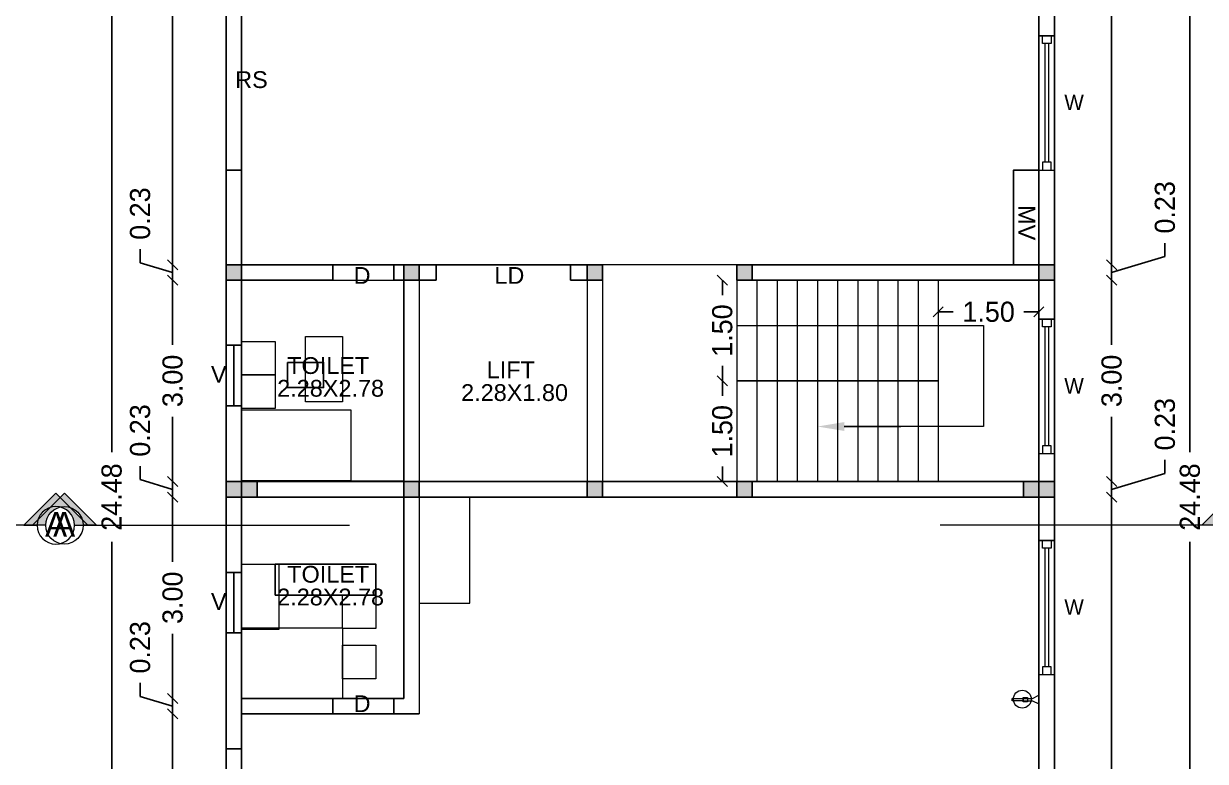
# Model space of a CAD drawing. Header units: metres. Extents: x -1559842 to -1559684, y 41615 to 41715.
# Drawn here: x -1559824.57 to -1559806.96, y 41629.07 to 41640.05 of the extents above; entities that cross this region are included whole.
import ezdxf
from ezdxf import colors
from ezdxf.entities.mleader import LeaderData, LeaderLine
from ezdxf.enums import TextEntityAlignment as Align
from ezdxf.math import Vec2, Vec3

# ---------------------------------------------------------------- set-up
doc = ezdxf.new("R2010")
doc.units = ezdxf.units.M
doc.header["$LTSCALE"] = 750
doc.header["$MEASUREMENT"] = 0
doc.header["$PDMODE"] = 35
doc.header["$PDSIZE"] = 50
doc.linetypes.add('DASHED2', pattern=[0.375, 0.25, -0.125])
doc.layers.get('0').update_dxf_attribs({"lineweight": 5})
doc.layers.get('Defpoints').update_dxf_attribs({"lineweight": 0})
for name, color, linetype in [('BLK_1_FLR_1_BLT_UP_AREA', 1, 'Continuous'), ('BLK_1_FLR_1_CARPET_AREA', 10, 'Continuous'), ('BLK_1_FLR_1_URINAL', 235, 'Continuous'), ('BLK_1_FLR_1_WATER_CLOSET', 213, 'Continuous'), ('TXT', 2, 'Continuous')]:
    doc.layers.add(name, color=color, linetype=linetype)
for name, color, linetype, lineweight in [('BLK_1_FLR_1_DRINKING_WATER', 7, 'Continuous', 5), ('BLK_1_FLR_1_SP_WC', 233, 'Continuous', 5), ('BLK_1_FLR_1_WASH', 243, 'Continuous', 5), ('hatch', 250, 'Continuous', 5), ('TEXT', 2, 'Continuous', 20), ('TOILET_VENTILATION', 6, 'Continuous', 5), ('WORKSHOP_AREA', 7, 'Continuous', 5)]:
    doc.layers.add(name, color=color, linetype=linetype, lineweight=lineweight)
doc.styles.get("Standard").update_dxf_attribs({"font": 'arial.ttf'})
doc.styles.add('Stylus BT', font='stylu.ttf', dxfattribs={"height": 10})
doc.styles.add('sunahari', font='framd.ttf', dxfattribs={"height": 0.3})
doc.dimstyles.new('CIVIL Mt.', dxfattribs={"dimscale": 0, "dimtxt": 0.2, "dimasz": 0.15, "dimexe": 0.18, "dimexo": 0.0625, "dimgap": 0.1, "dimtad": 0, "dimzin": 0, "dimdsep": 46, "dimtxsty": 'sunahari', "dimblk": 'OBLIQUE', "dimcen": 0.09, "dimse1": 1, "dimse2": 1, "dimclrd": 253, "dimclrt": 4, "dimadec": 0, "dimazin": 0, "dimtfac": 1, "dimtofl": 0, "dimtmove": 1, "dimatfit": 3, "dimfxl": 0, "dimfrac": 2, "dimtolj": 1, "dimtzin": 0, "dimarcsym": 0})

# ---------------------------------------------------------------- blocks, each defined once
blk = doc.blocks.new('_Oblique')
at = {"color": 0, "linetype": 'ByBlock', "lineweight": -2}
blk.add_line((-0.5, -0.5), (0.5, 0.5), dxfattribs=at)
blk = doc.blocks.new('*D440')
at = {"color": 253, "lineweight": -2}
for p, q in [((-1559814.158, 41636.233), (-1559814.158, 41636.01)), ((-1559814.158, 41634.733), (-1559814.158, 41634.956))]:
    blk.add_line(p, q, dxfattribs=at)
at = {"layer": 'Defpoints', "color": 0}
for p in [(-1559814.158, 41636.233), (-1559813.942, 41636.233), (-1559813.942, 41634.733)]:
    blk.add_point(p, dxfattribs=at)
at = {"color": 253, "lineweight": -2, "xscale": 0.15, "yscale": 0.15, "zscale": 0.15}
for p, rotation in [((-1559814.158, 41636.233), 90), ((-1559814.158, 41634.733), 270)]:
    blk.add_blockref('_Oblique', p, dxfattribs=dict(at, rotation=rotation))
at = {"color": 4, "lineweight": -3, "insert": (-1559814.158, 41635.483), "char_height": 0.3, "attachment_point": 5, "rotation": 90, "style": 'sunahari'}
blk.add_mtext('\\A1;1.50', dxfattribs=at)
blk = doc.blocks.new('*D441')
at = {"color": 253, "lineweight": -2}
for p, q in [((-1559814.158, 41634.733), (-1559814.158, 41634.51)), ((-1559814.158, 41633.233), (-1559814.158, 41633.456))]:
    blk.add_line(p, q, dxfattribs=at)
at = {"layer": 'Defpoints', "color": 0}
for p in [(-1559813.942, 41634.733), (-1559814.158, 41633.233), (-1559813.942, 41633.233)]:
    blk.add_point(p, dxfattribs=at)
at = {"color": 253, "lineweight": -2, "xscale": 0.15, "yscale": 0.15, "zscale": 0.15}
for p, rotation in [((-1559814.158, 41634.733), 90), ((-1559814.158, 41633.233), 270)]:
    blk.add_blockref('_Oblique', p, dxfattribs=dict(at, rotation=rotation))
at = {"color": 4, "lineweight": -3, "insert": (-1559814.158, 41633.983), "char_height": 0.3, "attachment_point": 5, "rotation": 90, "style": 'sunahari'}
blk.add_mtext('\\A1;1.50', dxfattribs=at)
blk = doc.blocks.new('*D442')
at = {"color": 253, "lineweight": -2}
for p, q in [((-1559810.942, 41635.761), (-1559810.719, 41635.761)), ((-1559809.442, 41635.761), (-1559809.665, 41635.761))]:
    blk.add_line(p, q, dxfattribs=at)
at = {"layer": 'Defpoints', "color": 0}
for p in [(-1559809.442, 41635.761), (-1559810.942, 41635.56), (-1559809.442, 41635.56)]:
    blk.add_point(p, dxfattribs=at)
at = {"color": 253, "lineweight": -2, "xscale": 0.15, "yscale": 0.15, "zscale": 0.15, "rotation": 180}
blk.add_blockref('_Oblique', (-1559810.942, 41635.761), dxfattribs=at)
at = {"color": 253, "lineweight": -2, "xscale": 0.15, "yscale": 0.15, "zscale": 0.15}
blk.add_blockref('_Oblique', (-1559809.442, 41635.761), dxfattribs=at)
at = {"color": 4, "lineweight": -3, "insert": (-1559810.192, 41635.761), "char_height": 0.3, "attachment_point": 5, "style": 'sunahari'}
blk.add_mtext('\\A1;1.50', dxfattribs=at)
blk = doc.blocks.new('*D450')
at = {"color": 253, "lineweight": -2}
for p, q in [((-1559822.346, 41629.773), (-1559822.346, 41627.534)), ((-1559822.346, 41624.223), (-1559822.346, 41626.463))]:
    blk.add_line(p, q, dxfattribs=at)
at = {"layer": 'Defpoints', "color": 0}
for p in [(-1559821.318, 41629.773), (-1559822.346, 41624.223), (-1559821.318, 41624.223)]:
    blk.add_point(p, dxfattribs=at)
at = {"color": 253, "lineweight": -2, "xscale": 0.15, "yscale": 0.15, "zscale": 0.15}
for p, rotation in [((-1559822.346, 41629.773), 90), ((-1559822.346, 41624.223), 270)]:
    blk.add_blockref('_Oblique', p, dxfattribs=dict(at, rotation=rotation))
at = {"color": 4, "lineweight": -3, "insert": (-1559822.346, 41626.998), "char_height": 0.3, "attachment_point": 5, "rotation": 90, "style": 'sunahari'}
blk.add_mtext('\\A1;5.55', dxfattribs=at)
blk = doc.blocks.new('*D451')
at = {"color": 253, "lineweight": -2}
for p, q in [((-1559822.83, 41630.034), (-1559822.83, 41630.234)), ((-1559822.346, 41629.888), (-1559822.83, 41630.034)), ((-1559822.346, 41629.773), (-1559822.346, 41630.003))]:
    blk.add_line(p, q, dxfattribs=at)
at = {"layer": 'Defpoints', "color": 0}
for p in [(-1559822.346, 41630.003), (-1559821.318, 41630.003), (-1559821.318, 41629.773)]:
    blk.add_point(p, dxfattribs=at)
at = {"color": 253, "lineweight": -2, "xscale": 0.15, "yscale": 0.15, "zscale": 0.15}
for p, rotation in [((-1559822.346, 41630.003), 90), ((-1559822.346, 41629.773), 270)]:
    blk.add_blockref('_Oblique', p, dxfattribs=dict(at, rotation=rotation))
at = {"color": 4, "lineweight": -3, "insert": (-1559822.83, 41630.765), "char_height": 0.3, "attachment_point": 5, "rotation": 90, "style": 'sunahari'}
blk.add_mtext('\\A1;0.23', dxfattribs=at)
blk = doc.blocks.new('*D452')
at = {"color": 253, "lineweight": -2}
for p, q in [((-1559822.346, 41633.003), (-1559822.346, 41632.04)), ((-1559822.346, 41630.003), (-1559822.346, 41630.967))]:
    blk.add_line(p, q, dxfattribs=at)
at = {"layer": 'Defpoints', "color": 0}
for p in [(-1559821.318, 41633.003), (-1559822.346, 41630.003), (-1559821.318, 41630.003)]:
    blk.add_point(p, dxfattribs=at)
at = {"color": 253, "lineweight": -2, "xscale": 0.15, "yscale": 0.15, "zscale": 0.15}
for p, rotation in [((-1559822.346, 41633.003), 90), ((-1559822.346, 41630.003), 270)]:
    blk.add_blockref('_Oblique', p, dxfattribs=dict(at, rotation=rotation))
at = {"color": 4, "lineweight": -3, "insert": (-1559822.346, 41631.503), "char_height": 0.3, "attachment_point": 5, "rotation": 90, "style": 'sunahari'}
blk.add_mtext('\\A1;3.00', dxfattribs=at)
blk = doc.blocks.new('*D453')
at = {"color": 253, "lineweight": -2}
for p, q in [((-1559822.83, 41633.264), (-1559822.83, 41633.464)), ((-1559822.346, 41633.118), (-1559822.83, 41633.264)), ((-1559822.346, 41633.233), (-1559822.346, 41633.003))]:
    blk.add_line(p, q, dxfattribs=at)
at = {"layer": 'Defpoints', "color": 0}
for p in [(-1559821.318, 41633.233), (-1559822.346, 41633.003), (-1559821.318, 41633.003)]:
    blk.add_point(p, dxfattribs=at)
at = {"color": 253, "lineweight": -2, "xscale": 0.15, "yscale": 0.15, "zscale": 0.15}
for p, rotation in [((-1559822.346, 41633.233), 90), ((-1559822.346, 41633.003), 270)]:
    blk.add_blockref('_Oblique', p, dxfattribs=dict(at, rotation=rotation))
at = {"color": 4, "lineweight": -3, "insert": (-1559822.83, 41633.995), "char_height": 0.3, "attachment_point": 5, "rotation": 90, "style": 'sunahari'}
blk.add_mtext('\\A1;0.23', dxfattribs=at)
blk = doc.blocks.new('*D454')
at = {"color": 253, "lineweight": -2}
for p, q in [((-1559822.346, 41636.233), (-1559822.346, 41635.27)), ((-1559822.346, 41633.233), (-1559822.346, 41634.197))]:
    blk.add_line(p, q, dxfattribs=at)
at = {"layer": 'Defpoints', "color": 0}
for p in [(-1559821.318, 41636.233), (-1559822.346, 41633.233), (-1559821.318, 41633.233)]:
    blk.add_point(p, dxfattribs=at)
at = {"color": 253, "lineweight": -2, "xscale": 0.15, "yscale": 0.15, "zscale": 0.15}
for p, rotation in [((-1559822.346, 41636.233), 90), ((-1559822.346, 41633.233), 270)]:
    blk.add_blockref('_Oblique', p, dxfattribs=dict(at, rotation=rotation))
at = {"color": 4, "lineweight": -3, "insert": (-1559822.346, 41634.733), "char_height": 0.3, "attachment_point": 5, "rotation": 90, "style": 'sunahari'}
blk.add_mtext('\\A1;3.00', dxfattribs=at)
blk = doc.blocks.new('*D455')
at = {"color": 253, "lineweight": -2}
for p, q in [((-1559822.83, 41636.494), (-1559822.83, 41636.694)), ((-1559822.346, 41636.348), (-1559822.83, 41636.494)), ((-1559822.346, 41636.463), (-1559822.346, 41636.233))]:
    blk.add_line(p, q, dxfattribs=at)
at = {"layer": 'Defpoints', "color": 0}
for p in [(-1559821.318, 41636.463), (-1559822.346, 41636.233), (-1559821.318, 41636.233)]:
    blk.add_point(p, dxfattribs=at)
at = {"color": 253, "lineweight": -2, "xscale": 0.15, "yscale": 0.15, "zscale": 0.15}
for p, rotation in [((-1559822.346, 41636.463), 90), ((-1559822.346, 41636.233), 270)]:
    blk.add_blockref('_Oblique', p, dxfattribs=dict(at, rotation=rotation))
at = {"color": 4, "lineweight": -3, "insert": (-1559822.83, 41637.225), "char_height": 0.3, "attachment_point": 5, "rotation": 90, "style": 'sunahari'}
blk.add_mtext('\\A1;0.23', dxfattribs=at)
blk = doc.blocks.new('*D456')
at = {"color": 253, "lineweight": -2}
for p, q in [((-1559822.346, 41645.013), (-1559822.346, 41641.276)), ((-1559822.346, 41636.463), (-1559822.346, 41640.2))]:
    blk.add_line(p, q, dxfattribs=at)
at = {"layer": 'Defpoints', "color": 0}
for p in [(-1559821.318, 41645.013), (-1559822.346, 41636.463), (-1559821.318, 41636.463)]:
    blk.add_point(p, dxfattribs=at)
at = {"color": 253, "lineweight": -2, "xscale": 0.15, "yscale": 0.15, "zscale": 0.15}
for p, rotation in [((-1559822.346, 41645.013), 90), ((-1559822.346, 41636.463), 270)]:
    blk.add_blockref('_Oblique', p, dxfattribs=dict(at, rotation=rotation))
at = {"color": 4, "lineweight": -3, "insert": (-1559822.346, 41640.738), "char_height": 0.3, "attachment_point": 5, "rotation": 90, "style": 'sunahari'}
blk.add_mtext('\\A1;8.55', dxfattribs=at)
blk = doc.blocks.new('*D388')
at = {"color": 253, "lineweight": -2}
for p, q in [((-1559823.254, 41645.243), (-1559823.254, 41633.67)), ((-1559823.254, 41620.763), (-1559823.254, 41632.337))]:
    blk.add_line(p, q, dxfattribs=at)
at = {"layer": 'Defpoints', "color": 0}
for p in [(-1559823.254, 41645.243), (-1559821.24, 41645.243), (-1559821.24, 41620.763)]:
    blk.add_point(p, dxfattribs=at)
at = {"color": 253, "lineweight": -2, "xscale": 0.15, "yscale": 0.15, "zscale": 0.15}
for p, rotation in [((-1559823.254, 41645.243), 90), ((-1559823.254, 41620.763), 270)]:
    blk.add_blockref('_Oblique', p, dxfattribs=dict(at, rotation=rotation))
at = {"color": 4, "lineweight": -3, "insert": (-1559823.254, 41633.003), "char_height": 0.3, "attachment_point": 5, "rotation": 90, "style": 'sunahari'}
blk.add_mtext('\\A1;24.48', dxfattribs=at)
blk = doc.blocks.new('*D467')
at = {"color": 253, "lineweight": -2}
for p, q in [((-1559808.359, 41633.003), (-1559808.359, 41627.663)), ((-1559808.359, 41620.993), (-1559808.359, 41626.333))]:
    blk.add_line(p, q, dxfattribs=at)
at = {"layer": 'Defpoints', "color": 0}
for p in [(-1559809.442, 41633.003), (-1559808.359, 41633.003), (-1559809.442, 41620.993)]:
    blk.add_point(p, dxfattribs=at)
at = {"color": 253, "lineweight": -2, "xscale": 0.15, "yscale": 0.15, "zscale": 0.15}
for p, rotation in [((-1559808.359, 41633.003), 90), ((-1559808.359, 41620.993), 270)]:
    blk.add_blockref('_Oblique', p, dxfattribs=dict(at, rotation=rotation))
at = {"color": 4, "lineweight": -3, "insert": (-1559808.359, 41626.998), "char_height": 0.3, "attachment_point": 5, "rotation": 90, "style": 'sunahari'}
blk.add_mtext('\\A1;12.01', dxfattribs=at)
blk = doc.blocks.new('*D468')
at = {"color": 253, "lineweight": -2}
for p, q in [((-1559807.565, 41633.356), (-1559807.565, 41633.556)), ((-1559808.359, 41633.118), (-1559807.565, 41633.356)), ((-1559808.359, 41633.233), (-1559808.359, 41633.003))]:
    blk.add_line(p, q, dxfattribs=at)
at = {"layer": 'Defpoints', "color": 0}
for p in [(-1559809.442, 41633.233), (-1559809.442, 41633.003), (-1559808.359, 41633.003)]:
    blk.add_point(p, dxfattribs=at)
at = {"color": 253, "lineweight": -2, "xscale": 0.15, "yscale": 0.15, "zscale": 0.15}
for p, rotation in [((-1559808.359, 41633.233), 90), ((-1559808.359, 41633.003), 270)]:
    blk.add_blockref('_Oblique', p, dxfattribs=dict(at, rotation=rotation))
at = {"color": 4, "lineweight": -3, "insert": (-1559807.565, 41634.088), "char_height": 0.3, "attachment_point": 5, "rotation": 90, "style": 'sunahari'}
blk.add_mtext('\\A1;0.23', dxfattribs=at)
blk = doc.blocks.new('*D469')
at = {"color": 253, "lineweight": -2}
for p, q in [((-1559808.359, 41636.233), (-1559808.359, 41635.27)), ((-1559808.359, 41633.233), (-1559808.359, 41634.197))]:
    blk.add_line(p, q, dxfattribs=at)
at = {"layer": 'Defpoints', "color": 0}
for p in [(-1559809.442, 41636.233), (-1559808.359, 41636.233), (-1559809.442, 41633.233)]:
    blk.add_point(p, dxfattribs=at)
at = {"color": 253, "lineweight": -2, "xscale": 0.15, "yscale": 0.15, "zscale": 0.15}
for p, rotation in [((-1559808.359, 41636.233), 90), ((-1559808.359, 41633.233), 270)]:
    blk.add_blockref('_Oblique', p, dxfattribs=dict(at, rotation=rotation))
at = {"color": 4, "lineweight": -3, "insert": (-1559808.359, 41634.733), "char_height": 0.3, "attachment_point": 5, "rotation": 90, "style": 'sunahari'}
blk.add_mtext('\\A1;3.00', dxfattribs=at)
blk = doc.blocks.new('*D470')
at = {"color": 253, "lineweight": -2}
for p, q in [((-1559807.565, 41636.586), (-1559807.565, 41636.786)), ((-1559808.359, 41636.348), (-1559807.565, 41636.586)), ((-1559808.359, 41636.463), (-1559808.359, 41636.233))]:
    blk.add_line(p, q, dxfattribs=at)
at = {"layer": 'Defpoints', "color": 0}
for p in [(-1559809.442, 41636.463), (-1559809.442, 41636.233), (-1559808.359, 41636.233)]:
    blk.add_point(p, dxfattribs=at)
at = {"color": 253, "lineweight": -2, "xscale": 0.15, "yscale": 0.15, "zscale": 0.15}
for p, rotation in [((-1559808.359, 41636.463), 90), ((-1559808.359, 41636.233), 270)]:
    blk.add_blockref('_Oblique', p, dxfattribs=dict(at, rotation=rotation))
at = {"color": 4, "lineweight": -3, "insert": (-1559807.565, 41637.318), "char_height": 0.3, "attachment_point": 5, "rotation": 90, "style": 'sunahari'}
blk.add_mtext('\\A1;0.23', dxfattribs=at)
blk = doc.blocks.new('*D471')
at = {"color": 253, "lineweight": -2}
for p, q in [((-1559808.359, 41645.013), (-1559808.359, 41641.276)), ((-1559808.359, 41636.463), (-1559808.359, 41640.2))]:
    blk.add_line(p, q, dxfattribs=at)
at = {"layer": 'Defpoints', "color": 0}
for p in [(-1559809.442, 41645.013), (-1559808.359, 41645.013), (-1559809.442, 41636.463)]:
    blk.add_point(p, dxfattribs=at)
at = {"color": 253, "lineweight": -2, "xscale": 0.15, "yscale": 0.15, "zscale": 0.15}
for p, rotation in [((-1559808.359, 41645.013), 90), ((-1559808.359, 41636.463), 270)]:
    blk.add_blockref('_Oblique', p, dxfattribs=dict(at, rotation=rotation))
at = {"color": 4, "lineweight": -3, "insert": (-1559808.359, 41640.738), "char_height": 0.3, "attachment_point": 5, "rotation": 90, "style": 'sunahari'}
blk.add_mtext('\\A1;8.55', dxfattribs=at)
blk = doc.blocks.new('*D473')
at = {"color": 253, "lineweight": -2}
for p, q in [((-1559807.193, 41645.243), (-1559807.193, 41633.67)), ((-1559807.193, 41620.763), (-1559807.193, 41632.337))]:
    blk.add_line(p, q, dxfattribs=at)
at = {"layer": 'Defpoints', "color": 0}
for p in [(-1559809.212, 41645.243), (-1559807.193, 41645.243), (-1559809.212, 41620.763)]:
    blk.add_point(p, dxfattribs=at)
at = {"color": 253, "lineweight": -2, "xscale": 0.15, "yscale": 0.15, "zscale": 0.15}
for p, rotation in [((-1559807.193, 41645.243), 90), ((-1559807.193, 41620.763), 270)]:
    blk.add_blockref('_Oblique', p, dxfattribs=dict(at, rotation=rotation))
at = {"color": 4, "lineweight": -3, "insert": (-1559807.193, 41633.003), "char_height": 0.3, "attachment_point": 5, "rotation": 90, "style": 'sunahari'}
blk.add_mtext('\\A1;24.48', dxfattribs=at)
blk = doc.blocks.new('A$C68164377')
at = {"color": 0, "ltscale": 0.25}
for p, q in [((0.121, 0.302, -42279.147), (0.073, 0.4, -42279.147)), ((0.073, 0.4, -42279.147), (0.204, 0.4, -42279.147)), ((0.156, 0.302, -42279.147), (0.204, 0.4, -42279.147)), ((0.121, 0.165, -42279.147), (0.121, 0.302, -42279.147)), ((0.156, 0.165, -42279.147), (0.156, 0.302, -42279.147))]:
    blk.add_line(p, q, dxfattribs=at)
at = {"color": 0, "ltscale": 0.25, "elevation": -42279.147}
for points in [[(0.107, 0.231), (0.17, 0.231), (0.17, 0.165), (0.107, 0.165)], [(0.121, 0.165), (0.156, 0.165), (0.156, 0), (0.121, 0)]]:
    blk.add_lwpolyline(points, close=True, dxfattribs=at)
at = {"color": 0, "ltscale": 0.25}
blk.add_circle((0.133, 0.152, -42279.147), 0.133, dxfattribs=at)
blk = doc.blocks.new('Section Direction')
at = {"layer": 'hatch'}
blk.add_hatch(color=251, dxfattribs=at).paths.add_polyline_path([(-4.32, 0), (0, -4.32), (4.32, 0), (2.53, 0, -1), (-2.53, 0)])
at = {"layer": 'TEXT', "color": 1}
for p, q in [((-4.32, 0), (-2.53, 0)), ((2.53, 0), (4.32, 0)), ((-4.32, 0), (0, -4.32)), ((4.32, 0), (0, -4.32))]:
    blk.add_line(p, q, dxfattribs=at)
at = {"layer": 'TEXT', "linetype": 'DASHED2'}
blk.add_line((2.55, 0), (39.61, 0), dxfattribs=at)
at = {"layer": 'TEXT', "color": 1}
blk.add_circle((0, 0), 2.53, dxfattribs=at)
at = {"layer": 'TXT', "style": 'Stylus BT'}
blk.add_attdef('A', text='', height=3, dxfattribs=at).set_placement((0.03, -1.43), align=Align.CENTER)

msp = doc.modelspace()

# ---------------------------------------------------------------- hatches: boundary and pattern name
at = {"lineweight": -3}
h = msp.add_hatch(color=6, dxfattribs=at)
h.dxf.hatch_style = 1
h.paths.add_polyline_path([(-1559821.31815, 41636.46331), (-1559821.54815, 41636.46331), (-1559821.54815, 41636.23331), (-1559821.31815, 41636.23331)])
h = msp.add_hatch(color=6, dxfattribs=at)
h.dxf.hatch_style = 1
h.paths.add_polyline_path([(-1559818.67215, 41636.46331), (-1559818.90215, 41636.46331), (-1559818.90215, 41636.23331), (-1559818.67215, 41636.23331)])
h = msp.add_hatch(color=6, dxfattribs=at)
h.dxf.hatch_style = 1
h.paths.add_polyline_path([(-1559815.94215, 41636.46331), (-1559816.17215, 41636.46331), (-1559816.17215, 41636.23331), (-1559815.94215, 41636.23331)])
h = msp.add_hatch(color=6, dxfattribs=at)
h.dxf.hatch_style = 1
h.paths.add_polyline_path([(-1559813.71215, 41636.46331), (-1559813.94215, 41636.46331), (-1559813.94215, 41636.23331), (-1559813.71215, 41636.23331)])
h = msp.add_hatch(color=6, dxfattribs=at)
h.dxf.hatch_style = 1
h.paths.add_polyline_path([(-1559809.21215, 41636.46331), (-1559809.44215, 41636.46331), (-1559809.44215, 41636.23331), (-1559809.21215, 41636.23331)])
h = msp.add_hatch(color=6, dxfattribs=at)
h.dxf.hatch_style = 1
h.paths.add_polyline_path([(-1559821.08815, 41633.23331), (-1559821.54815, 41633.23331), (-1559821.54815, 41633.00331), (-1559821.08815, 41633.00331)])
h = msp.add_hatch(color=6, dxfattribs=at)
h.dxf.hatch_style = 1
h.paths.add_polyline_path([(-1559818.67215, 41633.23331), (-1559818.90215, 41633.23331), (-1559818.90215, 41633.00331), (-1559818.67215, 41633.00331)])
h = msp.add_hatch(color=6, dxfattribs=at)
h.dxf.hatch_style = 1
h.paths.add_polyline_path([(-1559815.94215, 41633.23331), (-1559816.17215, 41633.23331), (-1559816.17215, 41633.00331), (-1559815.94215, 41633.00331)])
h = msp.add_hatch(color=6, dxfattribs=at)
h.dxf.hatch_style = 1
h.paths.add_polyline_path([(-1559813.71215, 41633.23331), (-1559813.94215, 41633.23331), (-1559813.94215, 41633.00331), (-1559813.71215, 41633.00331)])
h = msp.add_hatch(color=6, dxfattribs=at)
h.dxf.hatch_style = 1
h.paths.add_polyline_path([(-1559809.21215, 41633.23331), (-1559809.67215, 41633.23331), (-1559809.67215, 41633.00331), (-1559809.21215, 41633.00331)])

# ---------------------------------------------------------------- linework, layer by layer
at = {"color": 7, "ltscale": 0.25}
for p, q in [((-1559809.44215, 41645.01331), (-1559809.44215, 41636.46331)), ((-1559821.31815, 41636.46331), (-1559821.31815, 41637.87331)), ((-1559815.94215, 41636.46331), (-1559815.94215, 41633.23331)), ((-1559813.94215, 41636.46331), (-1559813.94215, 41633.23331)), ((-1559821.31815, 41633.23331), (-1559821.31815, 41636.23331)), ((-1559818.90215, 41636.23331), (-1559818.90215, 41633.23331)), ((-1559818.67215, 41636.23331), (-1559818.67215, 41633.23331)), ((-1559816.17215, 41636.23331), (-1559816.17215, 41633.23331)), ((-1559813.64215, 41636.23331), (-1559813.64215, 41633.23331)), ((-1559813.34215, 41636.23331), (-1559813.34215, 41633.23331)), ((-1559813.04215, 41636.23331), (-1559813.04215, 41633.23331)), ((-1559812.74215, 41636.23331), (-1559812.74215, 41633.23331)), ((-1559812.44215, 41636.23331), (-1559812.44215, 41633.23331)), ((-1559812.14215, 41636.23331), (-1559812.14215, 41633.23331)), ((-1559811.84215, 41636.23331), (-1559811.84215, 41633.23331)), ((-1559811.54215, 41636.23331), (-1559811.54215, 41633.23331)), ((-1559811.24215, 41636.23331), (-1559811.24215, 41633.23331)), ((-1559810.94215, 41636.23331), (-1559810.94215, 41633.23331)), ((-1559809.44215, 41636.23331), (-1559809.44215, 41633.23331)), ((-1559821.31815, 41630.00331), (-1559821.31815, 41633.00331)), ((-1559818.90215, 41633.00331), (-1559818.90215, 41630.00331)), ((-1559818.67215, 41633.00331), (-1559818.67215, 41629.77331)), ((-1559809.44215, 41633.00331), (-1559809.44215, 41620.99331)), ((-1559821.31815, 41629.25439), (-1559821.31815, 41629.77331))]:
    msp.add_line(p, q, dxfattribs=at)
at = {"color": 7}
for p, q in [((-1559809.44215, 41639.87331), (-1559809.21215, 41639.87331)), ((-1559809.21215, 41639.87331), (-1559809.44215, 41639.87331)), ((-1559809.44215, 41637.87331), (-1559809.21215, 41637.87331)), ((-1559809.44215, 41635.65221), (-1559809.21215, 41635.65221)), ((-1559809.21215, 41635.65221), (-1559809.44215, 41635.65221)), ((-1559809.44215, 41633.65221), (-1559809.21215, 41633.65221)), ((-1559809.44215, 41632.3582), (-1559809.21215, 41632.3582)), ((-1559809.21215, 41632.3582), (-1559809.44215, 41632.3582)), ((-1559809.44215, 41630.3582), (-1559809.21215, 41630.3582))]:
    msp.add_line(p, q, dxfattribs=at)
at = {"color": 7, "linetype": 'ByBlock'}
for p, q in [((-1559809.3527, 41639.75744), (-1559809.3527, 41637.98918)), ((-1559809.30159, 41639.75744), (-1559809.30159, 41637.98918)), ((-1559809.3527, 41635.53635), (-1559809.3527, 41633.76808)), ((-1559809.30159, 41635.53635), (-1559809.30159, 41633.76808)), ((-1559809.3527, 41632.24233), (-1559809.3527, 41630.47406)), ((-1559809.30159, 41632.24233), (-1559809.30159, 41630.47406))]:
    msp.add_line(p, q, dxfattribs=at)
at = {"color": 7, "lineweight": -3}
for p, q in [((-1559821.54815, 41637.87331), (-1559821.31815, 41637.87331)), ((-1559821.31815, 41636.46331), (-1559815.94215, 41636.46331)), ((-1559819.96023, 41636.23331), (-1559819.96023, 41636.46331)), ((-1559819.05023, 41636.23331), (-1559819.05023, 41636.46331)), ((-1559818.42215, 41636.23331), (-1559818.42215, 41636.46331)), ((-1559816.42215, 41636.23331), (-1559816.42215, 41636.46331)), ((-1559813.94215, 41636.46331), (-1559809.44215, 41636.46331)), ((-1559821.31815, 41636.23331), (-1559819.96023, 41636.23331)), ((-1559819.05023, 41636.23331), (-1559818.90215, 41636.23331)), ((-1559818.67215, 41636.23331), (-1559818.42215, 41636.23331)), ((-1559816.42215, 41636.23331), (-1559816.17215, 41636.23331)), ((-1559813.94215, 41636.23331), (-1559809.44215, 41636.23331)), ((-1559821.54815, 41635.26333), (-1559821.31815, 41635.26333)), ((-1559821.43315, 41634.36333), (-1559821.43315, 41635.26333)), ((-1559810.94215, 41634.73331), (-1559813.94215, 41634.73331)), ((-1559821.54815, 41634.36333), (-1559821.31815, 41634.36333)), ((-1559821.31815, 41633.23331), (-1559818.90215, 41633.23331)), ((-1559818.67215, 41633.23331), (-1559809.44215, 41633.23331)), ((-1559821.31815, 41633.00331), (-1559818.90215, 41633.00331)), ((-1559818.67215, 41633.00331), (-1559809.44215, 41633.00331)), ((-1559821.54815, 41631.88107), (-1559821.31815, 41631.88107)), ((-1559821.43315, 41630.98107), (-1559821.43315, 41631.88107)), ((-1559821.54815, 41630.98107), (-1559821.31815, 41630.98107)), ((-1559821.31815, 41630.00331), (-1559819.96023, 41630.00331)), ((-1559819.96023, 41629.77331), (-1559819.96023, 41630.00331)), ((-1559819.05023, 41630.00331), (-1559818.90215, 41630.00331)), ((-1559819.05023, 41629.77331), (-1559819.05023, 41630.00331)), ((-1559821.31815, 41629.77331), (-1559818.67215, 41629.77331)), ((-1559821.54815, 41629.25439), (-1559821.31815, 41629.25439))]:
    msp.add_line(p, q, dxfattribs=at)
at = {"color": 7, "ltscale": 0.25}
msp.add_lwpolyline([(-1559821.54815, 41645.24331), (-1559809.21215, 41645.24331), (-1559809.21215, 41620.76331), (-1559821.54815, 41620.76331)], close=True, dxfattribs=at)
at = {"color": 7}
for points in [[(-1559809.3917, 41639.87331), (-1559809.26225, 41639.87331), (-1559809.26225, 41639.75744), (-1559809.3917, 41639.75744)], [(-1559809.3917, 41637.87331), (-1559809.26225, 41637.87331), (-1559809.26225, 41637.98918), (-1559809.3917, 41637.98918)], [(-1559809.3917, 41635.65221), (-1559809.26225, 41635.65221), (-1559809.26225, 41635.53635), (-1559809.3917, 41635.53635)], [(-1559809.3917, 41633.65221), (-1559809.26225, 41633.65221), (-1559809.26225, 41633.76808), (-1559809.3917, 41633.76808)], [(-1559809.3917, 41632.3582), (-1559809.26225, 41632.3582), (-1559809.26225, 41632.24233), (-1559809.3917, 41632.24233)], [(-1559809.3917, 41630.3582), (-1559809.26225, 41630.3582), (-1559809.26225, 41630.47406), (-1559809.3917, 41630.47406)]]:
    msp.add_lwpolyline(points, close=True, dxfattribs=at)
at = {"color": 7, "lineweight": -3}
msp.add_lwpolyline([(-1559809.44215, 41636.46331), (-1559809.82192, 41636.46331), (-1559809.82192, 41637.87113), (-1559809.44215, 41637.87113)], close=True, dxfattribs=at)
at = {"color": 6, "lineweight": -3}
for points in [[(-1559821.54815, 41636.46331), (-1559821.31815, 41636.46331), (-1559821.31815, 41636.23331), (-1559821.54815, 41636.23331)], [(-1559818.90215, 41636.46331), (-1559818.67215, 41636.46331), (-1559818.67215, 41636.23331), (-1559818.90215, 41636.23331)], [(-1559816.17215, 41636.46331), (-1559815.94215, 41636.46331), (-1559815.94215, 41636.23331), (-1559816.17215, 41636.23331)], [(-1559813.94215, 41636.46331), (-1559813.71215, 41636.46331), (-1559813.71215, 41636.23331), (-1559813.94215, 41636.23331)], [(-1559809.44215, 41636.46331), (-1559809.21215, 41636.46331), (-1559809.21215, 41636.23331), (-1559809.44215, 41636.23331)], [(-1559821.08815, 41633.00331), (-1559821.54815, 41633.00331), (-1559821.54815, 41633.23331), (-1559821.08815, 41633.23331)], [(-1559818.90215, 41633.23331), (-1559818.67215, 41633.23331), (-1559818.67215, 41633.00331), (-1559818.90215, 41633.00331)], [(-1559816.17215, 41633.23331), (-1559815.94215, 41633.23331), (-1559815.94215, 41633.00331), (-1559816.17215, 41633.00331)], [(-1559813.94215, 41633.23331), (-1559813.71215, 41633.23331), (-1559813.71215, 41633.00331), (-1559813.94215, 41633.00331)], [(-1559809.21215, 41633.00331), (-1559809.67215, 41633.00331), (-1559809.67215, 41633.23331), (-1559809.21215, 41633.23331)]]:
    msp.add_lwpolyline(points, close=True, dxfattribs=at)
at = {"color": 7, "ltscale": 0.25}
msp.add_lwpolyline([(-1559813.94215, 41635.55981), (-1559810.26971, 41635.55981), (-1559810.26971, 41634.05378), (-1559811.5011, 41634.05378)], dxfattribs=at)
at = {"layer": 'BLK_1_FLR_1_BLT_UP_AREA', "color": 44}
msp.add_lwpolyline([(-1559821.54815, 41645.24331), (-1559809.21215, 41645.24331), (-1559809.21215, 41620.76331), (-1559821.54815, 41620.76331)], close=True, dxfattribs=at)
at = {"layer": 'BLK_1_FLR_1_CARPET_AREA', "color": 44}
msp.add_lwpolyline([(-1559821.31815, 41645.01331), (-1559809.44215, 41645.01331), (-1559809.44215, 41620.99331), (-1559821.31815, 41620.99331)], close=True, dxfattribs=at)
at = {"layer": 'BLK_1_FLR_1_DRINKING_WATER', "color": 7}
msp.add_lwpolyline([(-1559818.67215, 41633.00331), (-1559818.67215, 41631.42331), (-1559817.91765, 41631.42331), (-1559817.91765, 41633.00331)], close=True, dxfattribs=at)
at = {"layer": 'BLK_1_FLR_1_SP_WC', "color": 233}
for points in [[(-1559820.81815, 41634.32132), (-1559821.31815, 41634.32132), (-1559821.31815, 41634.82132), (-1559820.81815, 41634.82132)], [(-1559819.31816, 41630.29784), (-1559819.81816, 41630.29784), (-1559819.81816, 41630.79784), (-1559819.31816, 41630.79784)]]:
    msp.add_lwpolyline(points, close=True, dxfattribs=at)
at = {"layer": 'BLK_1_FLR_1_URINAL', "color": 235}
for points in [[(-1559820.63589, 41635.00891), (-1559820.09725, 41635.00891), (-1559820.09725, 41634.6324), (-1559820.63589, 41634.6324)], [(-1559819.31816, 41631.54331), (-1559820.81816, 41631.54331), (-1559820.81816, 41632.00331), (-1559819.31816, 41632.00331)]]:
    msp.add_lwpolyline(points, close=True, dxfattribs=at)
at = {"layer": 'BLK_1_FLR_1_WASH', "color": 56}
for points in [[(-1559820.81815, 41634.82132), (-1559821.31815, 41634.82132), (-1559821.31815, 41635.32132), (-1559820.81815, 41635.32132)], [(-1559819.31816, 41631.04331), (-1559819.81816, 41631.04331), (-1559819.81816, 41631.54331), (-1559819.31816, 41631.54331)]]:
    msp.add_lwpolyline(points, close=True, dxfattribs=at)
at = {"layer": 'BLK_1_FLR_1_WASH', "color": 60}
for points in [[(-1559819.69071, 41633.24632), (-1559821.31815, 41633.24632), (-1559821.31815, 41634.29982), (-1559819.69071, 41634.29982)], [(-1559819.81815, 41630.00331), (-1559821.31815, 41630.00331), (-1559821.31815, 41631.05681), (-1559819.81815, 41631.05681)]]:
    msp.add_lwpolyline(points, close=True, dxfattribs=at)
at = {"layer": 'BLK_1_FLR_1_WATER_CLOSET', "color": 1, "ltscale": 400}
msp.add_lwpolyline([(-1559821.31815, 41633.24632), (-1559818.90215, 41633.23981), (-1559818.90215, 41636.22681), (-1559821.31815, 41636.23331)], close=True, dxfattribs=at)
at = {"layer": 'BLK_1_FLR_1_WATER_CLOSET', "color": 2, "ltscale": 400}
msp.add_lwpolyline([(-1559818.90215, 41630.00331), (-1559821.31815, 41630.00331), (-1559821.31814, 41633.00331), (-1559818.90214, 41633.00331)], close=True, dxfattribs=at)
at = {"layer": 'TOILET_VENTILATION', "color": 6}
for points in [[(-1559819.81763, 41634.4233), (-1559820.369, 41634.423), (-1559820.36951, 41635.39603), (-1559819.81815, 41635.39632)], [(-1559820.76626, 41631.03058), (-1559821.31763, 41631.03029), (-1559821.31814, 41632.00331), (-1559820.76678, 41632.0036)]]:
    msp.add_lwpolyline(points, close=True, dxfattribs=at)
at = {"layer": 'WORKSHOP_AREA', "color": 4}
msp.add_lwpolyline([(-1559821.31815, 41645.01331), (-1559809.44215, 41645.01331), (-1559809.44215, 41636.46331), (-1559821.31815, 41636.46331)], close=True, dxfattribs=at)

# ---------------------------------------------------------------- block references
at = {"color": 7}
ref = msp.add_blockref('Section Direction', (-1559823.95817, 41632.58236), dxfattribs=dict(at, xscale=0.1103999976001785, yscale=0.1103999976001785, zscale=0.1103999976001785, rotation=180))
ref.add_attrib('A', 'A', dxfattribs={"layer": 'TEXT', "height": 0.368, "style": 'Stylus BT', "text_generation_flag": 2}).set_placement((-1559823.96187, 41632.41287), align=Align.CENTER)
ref = msp.add_blockref('Section Direction', (-1559824.08582, 41632.58236), dxfattribs=dict(at, xscale=-0.1103999976001785, yscale=0.1103999976001785, zscale=0.1103999976, rotation=180))
ref.add_attrib('A', 'A', dxfattribs={"layer": 'TEXT', "height": 0.368, "style": 'Stylus BT'}).set_placement((-1559824.08213, 41632.41287), align=Align.CENTER)
ref = msp.add_blockref('Section Direction', (-1559806.5413, 41632.58236), dxfattribs=dict(at, xscale=0.1103999976001785, yscale=0.1103999976001785, zscale=0.1103999976001785, rotation=180))
ref.add_attrib('A', 'A', dxfattribs={"layer": 'TEXT', "height": 0.368, "style": 'Stylus BT', "text_generation_flag": 2}).set_placement((-1559806.54499, 41632.41287), align=Align.CENTER)
at = {"color": 7, "lineweight": -3, "rotation": 270}
msp.add_blockref('A$C68164377', (-1559809.84201, 41630.12577, 42279.14658), dxfattribs=at)

# ---------------------------------------------------------------- texts
at = {"color": 0, "lineweight": -2}
for s, p in [('RS', (-1559821.4146, 41639.09526)), ('D', (-1559819.65094, 41636.17886)), ('LD', (-1559817.55394, 41636.17886)), ('V', (-1559821.77594, 41634.70576)), ('TOILET', (-1559820.63966, 41634.83674)), ('LIFT', (-1559817.66777, 41634.77255)), ('2.28X2.78', (-1559820.78929, 41634.49835)), ('2.28X1.80', (-1559818.04938, 41634.43416)), ('TOILET', (-1559820.63966, 41631.72839)), ('2.28X2.78', (-1559820.78929, 41631.39001)), ('V', (-1559821.77594, 41631.3235)), ('D', (-1559819.65094, 41629.8009))]:
    msp.add_text(s, height=0.25, dxfattribs=at).set_placement(p)
at = {"color": 7, "style": 'sunahari', "text_generation_flag": 2}
for p in [(-1559808.77332, 41638.76555), (-1559808.77332, 41634.54445), (-1559808.77332, 41631.25043)]:
    msp.add_text('W', height=0.23, dxfattribs=at).set_placement(p)
at = {"color": 0, "lineweight": -2}
msp.add_text('MV', height=0.25, rotation=270, dxfattribs=at).set_placement((-1559809.74842, 41637.35142))

# ---------------------------------------------------------------- dimensions: what is measured, and where the dimension line sits
at = {"color": 7, "lineweight": -3}
for base, p1, p2, picture, middle in [((-1559823.25367, 41645.24331), (-1559821.24044, 41620.76331), (-1559821.24044, 41645.24331), '*D388', (-1559823.25367, 41633.00331)), ((-1559807.19265, 41645.24331), (-1559809.21215, 41620.76331), (-1559809.21215, 41645.24331), '*D473', (-1559807.19265, 41633.00331)), ((-1559822.34567, 41636.46331), (-1559821.31815, 41645.01331), (-1559821.31815, 41636.46331), '*D456', (-1559822.34567, 41640.73831)), ((-1559808.35908, 41645.01331), (-1559809.44215, 41636.46331), (-1559809.44215, 41645.01331), '*D471', (-1559808.35908, 41640.73831)), ((-1559822.34567, 41636.23331), (-1559821.31815, 41636.46331), (-1559821.31815, 41636.23331), '*D455', (-1559822.83028, 41636.79369)), ((-1559808.35908, 41636.23331), (-1559809.44215, 41636.46331), (-1559809.44215, 41636.23331), '*D470', (-1559807.56524, 41636.88646)), ((-1559822.34567, 41633.23331), (-1559821.31815, 41636.23331), (-1559821.31815, 41633.23331), '*D454', (-1559822.34567, 41634.73331)), ((-1559808.35908, 41636.23331), (-1559809.44215, 41633.23331), (-1559809.44215, 41636.23331), '*D469', (-1559808.35908, 41634.73331)), ((-1559808.35908, 41633.00331), (-1559809.44215, 41633.23331), (-1559809.44215, 41633.00331), '*D468', (-1559807.56524, 41633.65646)), ((-1559822.34567, 41633.00331), (-1559821.31815, 41633.23331), (-1559821.31815, 41633.00331), '*D453', (-1559822.83028, 41633.56369)), ((-1559822.34567, 41630.00331), (-1559821.31815, 41633.00331), (-1559821.31815, 41630.00331), '*D452', (-1559822.34567, 41631.50331)), ((-1559808.35908, 41633.00331), (-1559809.44215, 41620.99331), (-1559809.44215, 41633.00331), '*D467', (-1559808.35908, 41626.99831)), ((-1559822.34567, 41630.00331), (-1559821.31815, 41629.77331), (-1559821.31815, 41630.00331), '*D451', (-1559822.83028, 41630.33369)), ((-1559822.34567, 41624.22331), (-1559821.31815, 41629.77331), (-1559821.31815, 41624.22331), '*D450', (-1559822.34567, 41626.99831))]:
    dim = msp.add_linear_dim(base=base, p1=p1, p2=p2, angle=270, dimstyle='CIVIL Mt.', override={"dimscale": 1}, dxfattribs=at)
    dim.commit()
    dim.dimension.update_dxf_attribs({"geometry": picture, "text_midpoint": middle})
for p1, p2, distance, picture, middle in [((-1559813.94215, 41634.73331), (-1559813.94215, 41636.23331), 0.21631, '*D440', (-1559814.15846, 41635.48331)), ((-1559810.94215, 41635.55981), (-1559809.44215, 41635.55981), 0.20079, '*D442', (-1559810.19215, 41635.76059)), ((-1559813.94215, 41634.73331), (-1559813.94215, 41633.23331), -0.21631, '*D441', (-1559814.15846, 41633.98331))]:
    dim = msp.add_aligned_dim(p1=p1, p2=p2, distance=distance, dimstyle='CIVIL Mt.', override={"dimscale": 1}, dxfattribs=at)
    dim.commit()
    dim.dimension.update_dxf_attribs({"geometry": picture, "text_midpoint": middle})

# ---------------------------------------------------------------- leaders
at = {"color": 7, "ltscale": 0.25}
ml = msp.add_multileader_mtext('Standard', dxfattribs=at)
ml.set_content('', color=4)
ml.set_leader_properties(color=252)
ml.build(insert=Vec2(0, 0))
ml.multileader.update_dxf_attribs({"leader_type": 2, "text_left_attachment_type": 2, "text_right_attachment_type": 2, "dogleg_length": 0.05, "arrow_head_size": 0.4, "scale": 2})
ctx = ml.context
ctx.base_point, ctx.scale, ctx.char_height, ctx.arrow_head_size, ctx.landing_gap_size, ctx.plane_origin, ctx.plane_x_axis, ctx.plane_y_axis = Vec3(-1559811.5011, 41634.05378), 2, 0.46, 0.4, 0, Vec3(-1559812.74215, 41634.05378), Vec3(-1, 0), Vec3(0, -1)
ctx.left_attachment, ctx.right_attachment, ctx.text_align_type = 2, 2, 2
notes = []
notes.append((ctx, [(0, (1, 1, 0), (-1559811.6011, 41634.05378), (1, 0), 0.1, [(0, [(-1559812.74215, 41634.05378)], 0, [])])]))
ctx.mtext.insert, ctx.mtext.text_direction, ctx.mtext.rotation, ctx.mtext.alignment, ctx.mtext.flow_direction = Vec3(-1559811.5011, 41633.82378), Vec3(-1, 0), 3.14159265, 3, 5
for ctx, leaders in notes:
    for number, flags, end, landing, length, lines in leaders:
        leader = LeaderData()
        leader.index, (leader.has_last_leader_line, leader.has_dogleg_vector, leader.attachment_direction) = number, flags
        leader.last_leader_point, leader.dogleg_vector, leader.dogleg_length = Vec3(end), Vec3(landing), length
        for number, points, colour, breaks in lines:
            line = LeaderLine()
            line.index, line.vertices, line.color, line.breaks = number, Vec3.list(points), colors.encode_raw_color(colour), breaks
            leader.lines.append(line)
        ctx.leaders.append(leader)

doc.saveas('drawing.dxf')
